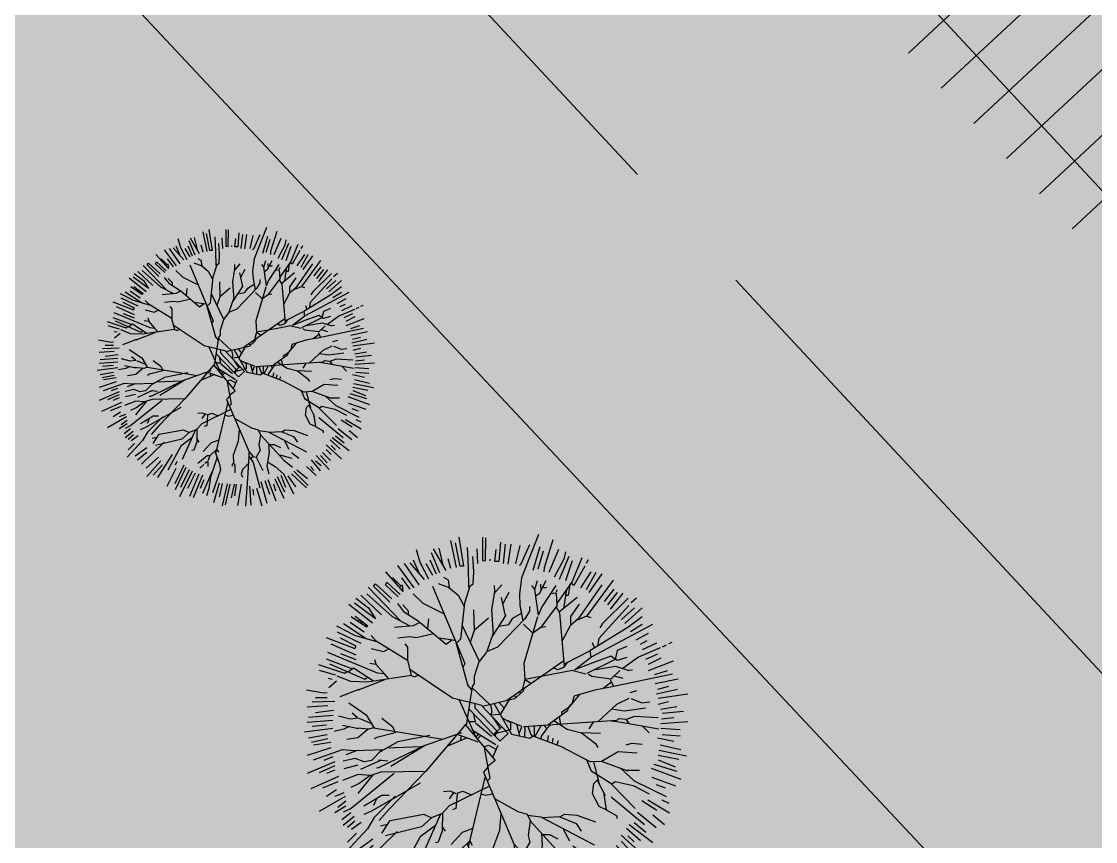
# Model space of a CAD drawing. Header units: metres. Extents: x 363202 to 1090844, y 5621100 to 16864471.
# Drawn here: x 363674.85 to 363686.03, y 5621455.67 to 5621464.2 of the extents above; entities that cross this region are included whole.
import ezdxf

# ---------------------------------------------------------------- set-up
doc = ezdxf.new("R2010")
doc.units = ezdxf.units.M
doc.header["$MEASUREMENT"] = 0
doc.header["$XCLIPFRAME"] = 0
doc.linetypes.add('GELTUNGSBEREICH', pattern=[8.5, 7, -1.5])
doc.layers.get('0').update_dxf_attribs({"color": 252})
for name, color, linetype in [('COMMERCIAL HATCHING', 255, 'Continuous'), ('COMMERCIAL PLOT', 255, 'Continuous'), ('DACH-BLOCK', 7, 'Continuous'), ('DACH-KEHLE-GRAT', 246, 'Continuous'), ('DACH-SCHRAFFUR', 246, 'Continuous'), ('INSTITUTIONAL PLOT', 255, 'Continuous'), ('KINDER GARDEN', 255, 'Continuous'), ('KINDER GARDEN HATCHING', 255, 'Continuous'), ('Land Register', 254, 'Continuous'), ('PLOT BOUNDARIES', 80, 'GELTUNGSBEREICH'), ('TREES', 15, 'Continuous')]:
    doc.layers.add(name, color=color, linetype=linetype)
doc.layers.add('DACH-SCHATTEN', color=7, linetype='Continuous', true_color=0xe8b078)
doc.layers.get('0').off()
doc.layers.get('0').freeze()
picture_1 = doc.add_image_def('image1.tif', size_in_pixel=(6400, 6400))

# ---------------------------------------------------------------- blocks, each defined once
blk = doc.blocks.new('eaws_roofhatch_2460467.652615741')
at = {"layer": 'DACH-SCHATTEN', "transparency": 33554674}
h = blk.add_hatch(color=256, dxfattribs=at)
h.dxf.hatch_style = 1
h.paths.add_polyline_path([(4.756, 4.43), (0, 0), (-20.447, 21.953), (-15.69, 26.383)])
at = {"layer": 'DACH-KEHLE-GRAT'}
blk.add_lwpolyline([(4.756, 4.43), (0, 0), (-20.447, 21.953), (-15.69, 26.383)], close=True, dxfattribs=at)
at = {"layer": 'DACH-SCHRAFFUR'}
for p, q in [((-15.36, 15.758), (-5.115, 25.3)), ((-14.679, 15.026), (-4.434, 24.568)), ((-13.997, 14.295), (-3.752, 23.836)), ((-15.019, 15.392), (-9.897, 20.163)), ((-14.338, 14.66), (-9.215, 19.431)), ((-13.656, 13.929), (-8.534, 18.7))]:
    blk.add_line(p, q, dxfattribs=at)
blk = doc.blocks.new('Tree')
h = blk.add_hatch(color=63)
h.dxf.hatch_style = 1
edge = h.paths.add_edge_path()
edge.add_arc((0.14, -0.023), 5.772, 0, 360)
for p, q in [((-1.273, 5.72), (-1.106, 4.906)), ((0.376, 5.616), (0.313, 5.031)), ((0.543, 5.616), (0.46, 5.01)), ((0.815, 5.574), (0.689, 5.031)), ((1.42, 5.532), (1.211, 4.822)), ((-1.858, 5.365), (-1.607, 4.76)), ((-1.795, 5.47), (-1.42, 4.822)), ((-1.628, 5.491), (-1.508, 4.978)), ((-0.48, 5.47), (-0.459, 5.031)), ((1.525, 5.407), (1.357, 4.864)), ((1.984, 5.449), (1.692, 4.76)), ((2.297, 5.24), (2.005, 4.551)), ((-2.881, 4.969), (-2.38, 4.3)), ((-2.672, 5.031), (-2.234, 4.384)), ((-2.505, 5.052), (-2.067, 4.551)), ((-2.401, 5.136), (-2.236, 4.748)), ((-2.025, 5.031), (-1.816, 4.676)), ((-1.9, 5.136), (-1.712, 4.718)), ((-1.357, 5.177), (-1.273, 4.885)), ((-0.083, 5.157), (-0.083, 5.115)), ((2.401, 5.115), (2.193, 4.509)), ((2.882, 5.136), (2.819, 5.031)), ((-3.236, 4.781), (-2.712, 4.188)), ((-2.756, 4.593), (-2.505, 4.259)), ((2.965, 4.781), (2.652, 4.3)), ((3.111, 4.76), (2.819, 4.238)), ((3.299, 4.718), (2.903, 4.154)), ((-3.758, 4.321), (-2.771, 3.289)), ((-2.952, 4.533), (-2.986, 4.499)), ((-2.899, 4.48), (-2.936, 4.442)), ((-2.812, 4.301), (-2.756, 4.363)), ((-2.731, 4.383), (-2.712, 4.188)), ((-1.816, 4.342), (-0.841, 2.01)), ((-1.649, 4.426), (-1.32, 4.308)), ((0.272, 4.384), (0.033, 4.114)), ((1.17, 4.363), (1.265, 4.242)), ((1.337, 4.509), (1.264, 4.238)), ((1.264, 4.244), (1.369, 3.471)), ((1.441, 4.405), (1.453, 4.206)), ((1.942, 4.238), (1.909, 4.158)), ((2.224, 4.244), (2.139, 3.672)), ((3.633, 4.53), (2.842, 3.448)), ((3.654, 4.259), (3.362, 3.883)), ((-3.988, 4.071), (-3.361, 3.486)), ((0.481, 4.154), (0.3, 3.816)), ((1.902, 4.136), (1.74, 4.115)), ((2.548, 4.008), (2.018, 3.569)), ((3.759, 4.154), (3.466, 3.778)), ((3.926, 4.133), (3.55, 3.653)), ((4.343, 3.987), (4.176, 3.841)), ((-4.343, 3.799), (-3.633, 3.236)), ((-4.176, 3.841), (-3.549, 3.382)), ((-0.584, 3.632), (-0.563, 3.006)), ((-0.041, 3.632), (0.014, 2.886)), ((4.281, 3.695), (3.884, 3.34)), ((4.51, 3.695), (3.988, 3.215)), ((-4.301, 3.256), (-3.883, 2.964)), ((-4.017, 3.344), (-4.078, 3.283)), ((-3.968, 3.305), (-4.012, 3.239)), ((-3.918, 3.266), (-3.972, 3.212)), ((-1.942, 3.361), (-1.971, 3.066)), ((-0.127, 3.378), (-0.563, 3.006)), ((2.593, 3.375), (2.344, 3.164)), ((2.84, 3.445), (2.965, 3.403)), ((-4.698, 2.964), (-3.988, 2.63)), ((-4.51, 3.215), (-3.827, 2.768)), ((-3.809, 3.18), (-3.856, 3.134)), ((-0.927, 3.156), (-0.411, 2.081)), ((-0.563, 3.006), (-0.683, 2.648)), ((0.927, 3.198), (1.207, 2.924)), ((2.349, 3.168), (2.093, 2.693)), ((4.51, 3.194), (4.155, 2.964)), ((4.698, 2.922), (4.322, 2.714)), ((-4.886, 2.609), (-4.134, 2.275)), ((-1.133, 2.707), (-1.629, 2.777)), ((-1.138, 2.725), (-0.751, 1.336)), ((3.007, 2.651), (3.073, 2.48)), ((4.657, 2.693), (4.448, 2.588)), ((4.949, 2.63), (4.51, 2.421)), ((5.408, 2.651), (5.304, 2.609)), ((-4.593, 2.317), (-4.134, 2.129)), ((-0.188, 2.356), (-0.407, 2.072)), ((2.917, 2.384), (2.153, 1.991)), ((2.936, 2.394), (2.965, 2.191)), ((3.759, 2.4), (3.698, 2.133)), ((4.051, 2.526), (3.759, 2.4)), ((4.97, 2.296), (4.615, 2.129)), ((5.241, 2.567), (5.116, 2.505)), ((-5.032, 2.15), (-4.236, 1.85)), ((-3.716, 2.025), (-3.526, 1.997)), ((-3.57, 2.129), (-3.526, 1.997)), ((-2.579, 2.111), (-2.459, 1.647)), ((-0.841, 2.01), (-0.908, 1.892)), ((2.144, 2.093), (0.412, 0.886)), ((2.944, 2.004), (2.496, 1.831)), ((3.696, 2.129), (2.839, 1.714)), ((4.051, 2.192), (3.762, 2.104)), ((5.074, 2.171), (4.698, 1.983)), ((5.45, 2.087), (4.698, 1.795)), ((-5.241, 1.816), (-4.76, 1.67)), ((-3.292, 1.71), (-3.148, 1.545)), ((1.771, 1.681), (0.972, 1.532)), ((2.406, 1.798), (1.771, 1.681)), ((2.417, 1.8), (2.813, 1.702)), ((3.669, 1.642), (3.926, 1.565)), ((4.218, 1.816), (4.111, 1.802)), ((5.262, 1.795), (4.886, 1.67)), ((-4.969, 1.565), (-4.844, 1.544)), ((-4.719, 1.482), (-4.954, 1.28)), ((-4.056, 1.217), (-3.259, 1.528)), ((-0.76, 1.355), (-0.634, 1.208)), ((0.972, 1.532), (0.888, 1.218)), ((0.972, 1.532), (1.166, 1.411)), ((3.581, 1.445), (3.338, 1.256)), ((3.542, 1.525), (3.644, 1.314)), ((5.596, 1.544), (4.907, 1.398)), ((5.304, 1.315), (4.97, 1.231)), ((-5.35, 0.988), (-4.995, 0.988)), ((-4.044, 1.232), (-4.62, 1.009)), ((-0.623, 1.277), (-0.079, 0.769)), ((0.642, 1.047), (0.704, 0.985)), ((0.798, 1.155), (0.843, 1.11)), ((2.616, 1.074), (2.271, 0.657)), ((4.343, 1.189), (4.135, 1.127)), ((5.575, 1.231), (4.949, 1.085)), ((5.888, 1.085), (4.991, 0.96)), ((-4.975, 0.737), (-5.601, 0.695)), ((-4.769, 0.87), (-5.455, 0.842)), ((-1.021, 0.932), (-0.513, -0.211)), ((0.659, 0.945), (-0.311, 0.714)), ((0.195, 0.835), (0.341, 0.661)), ((0.52, 0.961), (0.227, 0.469)), ((2.231, 0.637), (2.418, 0.834)), ((3.738, 0.772), (3.591, 0.644)), ((4.114, 0.96), (3.738, 0.772)), ((5.304, 0.855), (4.991, 0.772)), ((5.554, 0.709), (5.074, 0.626)), ((-4.816, 0.442), (-5.559, 0.382)), ((-4.804, 0.593), (-5.35, 0.528)), ((-4.244, 0.528), (-4.086, 0.379)), ((-4.045, 0.361), (-3.659, 0.199)), ((-0.725, 0.641), (0.027, -0.127)), ((0.222, 0.478), (-0.064, 0.457)), ((0.005, 0.385), (0.227, 0.054)), ((0.281, 0.376), (0.541, 0.232)), ((2.002, 0.398), (2.047, 0.174)), ((3.584, 0.638), (3.171, 0.251)), ((5.471, 0.375), (5.095, 0.333)), ((5.763, 0.563), (5.116, 0.5)), ((-4.827, 0.048), (-5.684, -0.056)), ((-4.824, 0.292), (-5.601, 0.236)), ((-5.016, 0.153), (-5.455, 0.111)), ((-4.536, 0.153), (-4.057, 0.055)), ((-3.597, 0.071), (-1.504, -0.275)), ((-0.609, 0.005), (0.092, -0.431)), ((-0.522, 0.218), (-0.036, -0.183)), ((0.279, 0.1), (0, -0.147)), ((0.88, 0.115), (0.436, 0.29)), ((0.713, 0.181), (0.809, -0.175)), ((0.872, 0.094), (0.791, -0.109)), ((3.735, 0.289), (0.926, 0.098)), ((0.967, 0.1), (0.962, -0.207)), ((1.248, 0.119), (1.248, -0.185)), ((1.456, 0.134), (1.273, -0.195)), ((1.549, 0.14), (1.637, 0.052)), ((1.737, 0.153), (1.637, 0.052)), ((1.847, 0.288), (2.243, 0.029)), ((2.243, 0.029), (2.681, -0.076)), ((3.031, 0.241), (2.903, 0.041)), ((4.511, 0.128), (4.719, -0.084)), ((5.888, 0.25), (5.074, 0.187)), ((5.074, 0.062), (5.659, 0.02)), ((-4.995, -0.14), (-5.559, -0.244)), ((-4.975, -0.265), (-5.476, -0.369)), ((-0.773, -0.234), (-1.369, -0.478)), ((-1.075, -0.125), (-0.451, -0.349)), ((-0.958, -0.167), (-0.98, -0.319)), ((-0.431, -0.106), (-0.514, -0.209)), ((-0.354, -0.153), (-0.482, -0.281)), ((0.019, -0.134), (0.212, -0.326)), ((0.05, -0.106), (0.099, -0.101)), ((0.072, -0.086), (0.072, -0.187)), ((0.072, -0.139), (0.11, -0.098)), ((0.116, -0.063), (0.081, -0.063)), ((0.14, -0.024), (0.082, -0.103)), ((0.17, -0.083), (0.114, -0.048)), ((0.47, -0.099), (0.211, -0.327)), ((1.676, -0.163), (1.654, -0.336)), ((1.815, -0.238), (1.793, -0.388)), ((1.971, -0.324), (1.932, -0.439)), ((4.97, -0.23), (5.471, -0.335)), ((5.116, -0.126), (5.659, -0.168)), ((-4.891, -0.536), (-5.601, -0.766)), ((-4.891, -0.369), (-5.413, -0.453)), ((-4.092, -0.614), (-4.432, -0.745)), ((-2.057, -0.473), (-3.074, -1.1)), ((0.15, -0.467), (-0.006, -0.827)), ((5.011, -0.606), (5.847, -0.773)), ((-4.766, -0.954), (-5.601, -1.309)), ((-4.828, -0.808), (-5.1, -0.912)), ((-3.373, -0.902), (-3.993, -1.184)), ((-3.45, -0.891), (-3.167, -0.93)), ((3.289, -0.943), (2.95, -0.959)), ((3.044, -0.955), (3.214, -1.618)), ((4.093, -1.233), (3.289, -0.943)), ((4.991, -0.752), (5.617, -0.878)), ((4.991, -0.899), (5.513, -1.107)), ((-4.766, -1.079), (-5.246, -1.288)), ((-4.766, -1.205), (-5.016, -1.309)), ((-4.077, -1.058), (-4.494, -1.163)), ((4.427, -1.212), (4.035, -1.212)), ((4.782, -1.149), (5.68, -1.483)), ((4.865, -1.024), (5.554, -1.233)), ((-4.661, -1.393), (-5.497, -1.768)), ((-4.682, -1.56), (-5.142, -1.747)), ((-3.622, -1.347), (-4.077, -1.915)), ((-0.232, -1.383), (-0.738, -3.522)), ((3.157, -1.504), (3.393, -1.976)), ((4.803, -1.421), (5.523, -1.681)), ((-4.714, -1.804), (-5.016, -1.998)), ((-4.494, -1.894), (-4.766, -1.998)), ((-1.184, -1.881), (-1.315, -2.068)), ((-1.075, -1.926), (-1.113, -2.367)), ((3.581, -1.627), (4.302, -2.36)), ((4.938, -1.64), (5.209, -1.744)), ((-4.453, -1.998), (-5.246, -2.457)), ((-4.432, -2.144), (-4.682, -2.332)), ((-3.701, -2.186), (-3.889, -2.29)), ((-3.512, -2.073), (-3.596, -2.269)), ((3.572, -2.016), (4.583, -2.851)), ((4.499, -2.12), (4.959, -2.412)), ((4.687, -2.099), (5.335, -2.496)), ((5.105, -2.099), (5.314, -2.203)), ((-4.432, -2.29), (-4.766, -2.499)), ((-4.286, -2.499), (-4.557, -2.708)), ((-1.577, -2.538), (-2.129, -3.78)), ((-1.527, -2.519), (-1.85, -2.643)), ((-1.113, -2.367), (-1.211, -2.402)), ((4.374, -2.475), (4.938, -2.934)), ((4.833, -2.558), (5.188, -2.851)), ((-4.181, -2.604), (-4.515, -2.875)), ((-4.16, -2.75), (-4.39, -2.938)), ((-3.972, -2.791), (-4.265, -3)), ((-3.177, -2.85), (-3.388, -2.896)), ((-1.524, -2.915), (-1.44, -3.049)), ((2.026, -2.617), (1.495, -2.643)), ((4.124, -2.851), (4.833, -3.394)), ((4.27, -2.788), (4.625, -3.08)), ((-4.118, -3.105), (-4.39, -3.376)), ((-2.885, -3.057), (-3.826, -3.969)), ((2.129, -2.99), (2.318, -3.342)), ((4.52, -3.749), (3.873, -3.164)), ((4.04, -2.955), (4.458, -3.331)), ((4.082, -3.185), (4.27, -3.373)), ((-3.617, -3.293), (-4.093, -3.629)), ((-3.607, -3.483), (-3.996, -3.799)), ((-0.695, -3.34), (-0.98, -3.625)), ((-0.696, -3.343), (-0.626, -3.467)), ((0.644, -3.438), (0.813, -3.634)), ((0.644, -3.442), (0.647, -3.749)), ((1.885, -3.562), (2.443, -3.717)), ((2.422, -3.488), (2.736, -3.717)), ((3.727, -3.477), (4.061, -3.811)), ((3.873, -3.352), (4.082, -3.561)), ((-3.121, -3.677), (-3.631, -4.139)), ((-3.024, -3.823), (-3.607, -4.479)), ((-2.547, -3.571), (-3.17, -4.527)), ((-2.359, -3.864), (-2.422, -4.01)), ((-1.086, -3.873), (-1.19, -3.947)), ((-0.98, -3.625), (-1.067, -3.827)), ((-1.067, -3.86), (-1.065, -4.072)), ((-0.681, -3.675), (-0.944, -4.463)), ((0.806, -3.643), (0.723, -3.746)), ((0.825, -3.648), (0.947, -3.678)), ((0.957, -3.68), (1.232, -4.239)), ((3.247, -3.79), (3.622, -4.25)), ((3.435, -3.832), (3.664, -4.02)), ((3.455, -3.602), (3.998, -4.187)), ((3.643, -3.602), (3.915, -3.916)), ((-2.951, -3.993), (-3.34, -4.43)), ((-2.399, -4.151), (-2.774, -4.903)), ((-2.067, -4.01), (-2.441, -4.795)), ((-1.983, -4.114), (-2.432, -5.039)), ((-1.837, -4.198), (-2.202, -4.935)), ((-1.232, -3.989), (-1.399, -4.135)), ((2.652, -4.198), (3.1, -4.563)), ((3.059, -4.062), (3.455, -4.438)), ((3.226, -4.062), (3.351, -4.229)), ((-1.712, -4.26), (-2.244, -5.332)), ((-1.587, -4.344), (-1.91, -4.977)), ((-1.44, -4.386), (-1.827, -5.311)), ((-1.294, -4.427), (-1.68, -5.373)), ((-0.883, -4.28), (-1.284, -5.185)), ((1.827, -4.483), (2.13, -5.116)), ((1.976, -4.424), (2.172, -4.928)), ((2.276, -4.448), (2.589, -4.908)), ((2.422, -4.365), (3.059, -4.96)), ((2.527, -4.26), (3.121, -4.855)), ((-1.235, -4.62), (-1.388, -4.977)), ((-0.598, -4.754), (-0.824, -5.582)), ((-0.465, -4.771), (-0.595, -5.332)), ((-0.255, -4.79), (-0.469, -5.707)), ((-0.148, -4.796), (-0.344, -5.666)), ((0.034, -4.801), (-0.094, -5.373)), ((0.114, -4.801), (0.053, -5.29)), ((0.326, -4.796), (0.178, -5.687)), ((1.146, -4.686), (1.399, -5.597)), ((1.312, -4.646), (1.504, -5.221)), ((1.437, -4.612), (1.775, -5.492)), ((1.671, -4.782), (1.754, -5.075)), ((1.733, -4.574), (2.109, -5.388)), ((0.668, -4.887), (0.731, -5.68)), ((0.815, -5.012), (0.835, -5.263)), ((0.961, -4.97), (1.19, -5.701))]:
    blk.add_line(p, q)
for points in [[(1.378, 5.908), (0.869, 4.598), (0.806, 4.1), (0.822, 3.761), (0.909, 3.296)], [(-1.023, 5.825), (-0.88, 4.949), (-0.98, 4.949), (-1.127, 5.658)], [(-0.313, 5.825), (-0.308, 5.123), (-0.22, 5.114), (-0.209, 5.804)], [(0.23, 5.679), (0.183, 5.09), (0.067, 5.09), (0.105, 5.449)], [(1.107, 5.595), (0.843, 4.994), (0.794, 4.969)], [(1.817, 5.741), (1.548, 4.903), (1.545, 4.781)], [(-2.317, 5.449), (-2.2, 5.073), (-1.942, 4.572)], [(-0.772, 5.512), (-0.741, 4.915), (-0.729, 4.317), (-0.591, 4.418), (-0.572, 4.788), (-0.605, 5.24)], [(2.193, 5.386), (2.149, 5.161), (1.859, 4.614)], [(2.694, 5.198), (2.396, 4.49), (1.934, 3.828)], [(2.777, 4.948), (2.451, 4.369), (2.36, 4.438)], [(-2.767, 4.347), (-3.013, 4.595), (-3.044, 4.564)], [(-1.482, 4.614), (-1.35, 4.542), (-1.319, 4.301)], [(-3.111, 3.862), (-3.596, 4.348), (-3.543, 4.419), (-3.048, 3.966)], [(-2.86, 4.029), (-3.243, 4.383), (-3.2, 4.469), (-2.798, 4.092)], [(-1.333, 4.313), (-1.049, 4.079), (-0.866, 3.747)], [(-0.694, 4.343), (-0.857, 3.836), (-0.97, 2.75), (-1.107, 2.612)], [(0.042, 4.363), (0.05, 4.188), (-0.041, 3.632)], [(1.608, 4.509), (1.403, 4.116), (1.291, 4.041)], [(1.9, 4.363), (1.481, 3.721), (1.37, 3.459)], [(1.518, 4.325), (1.548, 4.295), (1.629, 4.321)], [(2.324, 4.386), (2.281, 4.065), (2.198, 4.065)], [(3.299, 4.384), (2.562, 3.331), (2.838, 3.446)], [(-4.134, 3.987), (-3.752, 3.691), (-3.539, 3.364)], [(-3.8, 4.113), (-3.039, 3.429), (-2.503, 3.148)], [(-2.401, 4.113), (-2.109, 3.833), (-1.466, 3.515)], [(0.251, 4.008), (0.369, 3.494), (0.396, 3.468), (-0.019, 2.835)], [(1.911, 4.137), (1.939, 3.756), (1.439, 3.092)], [(4.093, 3.987), (3.314, 3.218), (3.237, 3.089)], [(-2.881, 3.82), (-2.693, 3.585), (-2.22, 3.276)], [(-2.714, 3.778), (-2.553, 3.605), (-2.553, 3.493)], [(1.107, 3.737), (1.106, 3.588), (0.967, 3.356), (0.155, 2.511)], [(1.914, 3.721), (2.02, 3.544), (2.158, 1.926)], [(2.61, 3.799), (2.344, 3.429), (2.344, 3.158)], [(4.114, 3.758), (3.204, 2.771), (3.168, 2.538)], [(-4.155, 3.444), (-3.77, 3.149), (-3.813, 3.106), (-4.28, 3.424)], [(-2.965, 3.11), (-2.39, 3.157), (-2.19, 3.256)], [(-2.195, 3.254), (-1.408, 2.591), (-1.24, 2.722)], [(0.18, 3.139), (0.484, 3.194), (0.611, 3.376), (0.865, 3.532)], [(1.353, 3.418), (0.938, 2.015), (0.972, 1.535)], [(4.51, 3.424), (4.075, 3.095), (2.936, 2.396)], [(-4.719, 3.152), (-4.179, 2.866), (-3.507, 2.679)], [(0.012, 2.923), (-0.182, 2.372), (0.155, 2.511)], [(1.211, 2.939), (1.456, 3.104), (1.608, 3.131)], [(4.824, 3.194), (2.995, 2.214), (2.468, 1.81)], [(-5.032, 2.797), (-4.166, 2.468), (-4.121, 2.535), (-4.593, 2.776)], [(-2.651, 2.609), (-2.571, 2.509), (-2.571, 2.106), (-3.519, 2.686), (-3.675, 2.86)], [(-1.784, 2.908), (-2.305, 2.786), (-2.516, 2.818), (-2.867, 2.779)], [(-4.99, 2.359), (-3.489, 1.726), (-3.276, 1.708), (-3.526, 1.997)], [(-3.675, 2.463), (-3.302, 2.373), (-3.14, 2.454)], [(5.053, 2.484), (4.406, 2.2), (3.925, 1.86)], [(-5.261, 1.983), (-4.479, 1.72), (-4.397, 1.775)], [(-4.927, 2.004), (-3.861, 1.543), (-3.782, 1.596)], [(-0.417, 2.058), (-0.556, 1.617), (-0.556, 1.413), (-0.617, 1.317), (-0.805, 0.143)], [(2.241, 2.036), (2.132, 1.891), (1.955, 1.82), (1.837, 1.879)], [(3.762, 2.104), (3.568, 2.234), (2.944, 2.004)], [(-2.458, 1.647), (-3.791, 1.449), (-4.286, 1.466), (-4.698, 1.628)], [(-3.604, 1.477), (-4.202, 1.876), (-4.357, 1.758)], [(-2.508, 1.837), (-1.213, 0.981), (-0.362, 0.767), (0.47, -0.099)], [(-2.459, 1.648), (-2.359, 1.608), (-2.247, 1.664)], [(5.429, 1.69), (3.507, 1.285), (3.084, 1.211), (2.445, 1.024), (2.398, 0.814)], [(3.837, 1.797), (3.563, 1.544), (2.994, 1.623), (2.893, 1.682)], [(3.054, 1.819), (3.709, 1.927), (4.111, 1.802)], [(-5.622, 1.217), (-5.097, 1.126), (-4.995, 1.134)], [(0.936, 1.251), (0.914, 1.174), (0.659, 0.945)], [(-4.348, 0.821), (-3.824, 0.467), (-3.576, 0.065)], [(-0.538, 0.811), (-0.538, 0.671), (0.13, -0.033)], [(-0.07, 0.772), (-0.025, 0.547), (-0.068, 0.461)], [(0.038, 0.797), (0.569, -0.125), (1.119, -0.24), (1.218, -0.174)], [(2.272, 0.663), (2.258, 0.579), (1.689, 0.175), (1.661, 0.148)], [(2.282, 0.67), (2.078, 0.538), (2.078, 0.452)], [(4.615, 0.667), (3.978, 0.575), (3.584, 0.638)], [(4.176, 0.96), (4.504, 0.83), (4.74, 0.855)], [(-4.064, 0.359), (-4.304, 0.333), (-4.661, 0.424)], [(-3.346, 0.361), (-3.026, 0.114), (-2.948, -0.081), (-3.501, -0.217), (-3.576, -0.265)], [(-0.596, 0.51), (-0.529, 0.247), (-0.716, 0.247)], [(3.705, 0.264), (3.811, 0.353), (4.02, 0.334), (4.107, 0.2)], [(4.991, 0.375), (4.285, 0.409), (4.031, 0.318)], [(-4.326, 0.11), (-4.493, 0.026), (-4.787, -0.035)], [(-3.76, 0.029), (-4.073, -0.226), (-4.411, -0.286)], [(-3.583, 0.076), (-3.729, 0.027), (-4.119, 0.06)], [(-0.798, 0.187), (-2.025, -1.241), (-3.126, -2.381), (-3.429, -2.729)], [(-0.82, 0.161), (0.07, -0.918), (-0.131, -1.079), (-0.158, -1.079)], [(0.541, 0.249), (0.541, 0.009), (0.099, -0.101)], [(1.064, 0.107), (1.158, -0.152), (2.064, -0.488), (2.95, -0.959)], [(1.638, 0.053), (1.465, -0.181), (1.448, -0.26)], [(3.592, 0.279), (3.873, 0.242), (5.011, 0.041)], [(-1.897, -0.156), (-2.871, -0.356), (-3.4, -0.649)], [(-0.946, -0.08), (-2.158, -0.505), (-3.208, -0.543)], [(3.258, -0.105), (2.681, -0.076), (3.104, -0.407), (3.174, -0.523)], [(-5.413, -0.891), (-4.54, -0.588), (-4.192, -0.617), (-3.286, -0.586)], [(-3.339, -0.588), (-3.663, -0.912), (-3.885, -0.956), (-4.159, -0.858), (-4.515, -0.933)], [(-2.048, -0.466), (-3.447, -1.141), (-3.513, -1.142)], [(0.099, -0.585), (-0.114, -0.461), (-0.274, -0.501)], [(-0.257, -0.522), (-0.09, -1.462), (-0.166, -1.539)], [(4.03, -0.439), (4.215, -0.39), (4.51, -0.418)], [(5.053, -0.439), (5.68, -0.585)], [(2.83, -0.896), (2.974, -1.224), (3.593, -1.62)], [(4.364, -0.69), (3.785, -0.65), (3.289, -0.943)], [(-2.027, -1.243), (-3.382, -1.272), (-3.714, -1.375), (-4.03, -1.606), (-4.286, -1.727)], [(-0.151, -1.115), (-0.283, -1.265), (0.64, -3.433)], [(3.843, -1.136), (4.274, -1.526), (5.241, -2.005)], [(-3.7, -1.364), (-4.067, -1.335), (-4.536, -1.518)], [(-2.976, -1.31), (-4.28, -2.361), (-4.515, -2.478)], [(-2.188, -1.603), (-3.664, -2.442), (-3.889, -2.541)], [(3.342, -1.874), (3.429, -2.399), (3.21, -2.299), (3.011, -1.92), (3.049, -1.611), (3.179, -1.481)], [(3.593, -1.62), (3.699, -1.549), (4.237, -1.671), (4.719, -1.922)], [(-0.102, -1.689), (-1.319, -2.283), (-1.527, -2.51)], [(-1.1, -1.916), (-1.28, -1.842), (-1.482, -1.859)], [(-1.074, -1.905), (-0.902, -1.837), (-0.639, -1.951)], [(-0.358, -1.917), (-0.22, -1.963), (-0.004, -1.92)], [(-2.949, -1.988), (-3.58, -2.638), (-3.786, -2.981), (-4.433, -3.677)], [(-3.129, -1.972), (-3.35, -1.972), (-3.701, -2.186)], [(0.057, -2.064), (0.757, -2.451), (1.042, -2.536), (1.14, -2.745)], [(-3.346, -3.105), (-3.101, -2.724), (-2.082, -2.539), (-1.85, -2.643), (-2.154, -2.921), (-3.242, -3.188)], [(-1.522, -2.505), (-1.527, -3.042), (-1.652, -3.378), (-1.733, -3.404)], [(0.249, -2.515), (0.2, -3.023), (-0.008, -3.591), (0.01, -3.908)], [(1.054, -2.562), (1.449, -2.618), (3.059, -3.456)], [(2.025, -2.617), (2.164, -2.531), (2.538, -2.569), (3.1, -2.767)], [(3.429, -2.399), (3.747, -2.584), (3.748, -2.663)], [(-1.726, -2.873), (-2.192, -3.221), (-2.735, -4.219)], [(1.135, -2.734), (1.068, -3.174), (1.124, -3.378), (0.952, -3.67)], [(1.134, -2.738), (2.109, -3.808), (2.464, -4.093)], [(2.025, -2.617), (2.517, -2.818), (2.673, -3.049)], [(-0.606, -2.965), (-0.924, -3.083), (-1.253, -3.446)], [(1.468, -3.105), (1.496, -3.486), (1.392, -4.048), (1.483, -4.365)], [(1.507, -3.148), (1.71, -3.148), (1.963, -3.279)], [(-0.776, -3.421), (-0.586, -3.93), (-0.538, -4.21), (-0.866, -5.165)], [(-0.98, -3.625), (-1.086, -3.625), (-1.482, -3.947)], [(0.653, -3.647), (0.582, -4.776), (0.501, -5.722)], [(0.646, -3.637), (0.828, -3.896), (1.107, -4.949)], [(1.425, -3.87), (1.739, -4.068), (2.113, -4.382), (2.506, -5.2)], [(0.01, -3.908), (-0.061, -3.996), (-0.041, -4.052)], [(0.01, -3.908), (0.063, -4.014), (0.063, -4.323)], [(0.635, -3.937), (0.381, -4.191), (0.328, -4.385), (0.376, -4.511)], [(-0.944, -4.417), (-1.017, -4.986), (-1.117, -5.29)]]:
    blk.add_lwpolyline(points)

msp = doc.modelspace()

# ---------------------------------------------------------------- hatches: boundary and pattern name
at = {"layer": 'COMMERCIAL HATCHING', "true_color": 0xafd9aa, "transparency": 33554674}
h = msp.add_hatch(color=9, dxfattribs=at)
h.dxf.hatch_style = 1
h.paths.add_polyline_path([(363719.595, 5621550.805), (363706.562, 5621565.457), (363641.725, 5621505.047), (363699.092, 5621443.477), (363731.224, 5621469.85), (363722.918, 5621480.254), (363748.603, 5621501.627), (363758.924, 5621509.979)])
h.paths.add_polyline_path([(363698.302, 5621511.42), (363705.129, 5621504.113), (363697.821, 5621497.286), (363690.995, 5621504.594)], flags=16)
h.paths.add_polyline_path([(363698.254, 5621510.007), (363703.715, 5621504.161), (363697.869, 5621498.7), (363692.408, 5621504.546)], flags=0)
h.paths.add_polyline_path([(363698.206, 5621508.594), (363702.302, 5621504.209), (363697.917, 5621500.113), (363693.821, 5621504.498)], flags=0)
h.paths.add_polyline_path([(363698.158, 5621507.18), (363700.888, 5621504.257), (363697.965, 5621501.527), (363695.235, 5621504.45)], flags=0)
h.paths.add_polyline_path([(363698.11, 5621505.767), (363699.475, 5621504.305), (363698.013, 5621502.94), (363696.648, 5621504.402)], flags=0)
h.paths.add_polyline_path([(363694.663, 5621514.365), (363687.355, 5621507.539), (363680.529, 5621514.846), (363687.836, 5621521.673)], flags=16)
h.paths.add_polyline_path([(363693.249, 5621514.413), (363687.403, 5621508.952), (363681.942, 5621514.798), (363687.788, 5621520.259)], flags=0)
h.paths.add_polyline_path([(363691.836, 5621514.462), (363687.452, 5621510.366), (363683.356, 5621514.75), (363687.74, 5621518.846)], flags=0)
h.paths.add_polyline_path([(363690.423, 5621514.51), (363687.5, 5621511.779), (363684.769, 5621514.702), (363687.692, 5621517.433)], flags=0)
h.paths.add_polyline_path([(363689.009, 5621514.558), (363687.548, 5621513.192), (363686.182, 5621514.654), (363687.644, 5621516.019)], flags=0)
h.paths.add_polyline_path([(363728.201, 5621506.623), (363728.564, 5621505.091), (363728.802, 5621504.837), (363735.363, 5621510.998), (363733.47, 5621511.565), (363734.908, 5621512.921), (363735.363, 5621510.998), (363736.821, 5621512.367), (363741.27, 5621507.629), (363745.72, 5621502.89), (363722.714, 5621481.287), (363718.264, 5621486.026), (363713.815, 5621490.764), (363713.515, 5621491.169), (363713.858, 5621490.805), (363715.273, 5621492.133), (363713.38, 5621492.701), (363714.818, 5621494.056), (363715.246, 5621492.248), (363715.316, 5621492.174), (363721.876, 5621498.334), (363721.758, 5621498.46), (363720.056, 5621498.97), (363721.494, 5621500.326), (363721.949, 5621498.403), (363728.437, 5621504.495), (363728.083, 5621504.872), (363726.763, 5621505.268)], flags=16)
h.paths.add_polyline_path([(363736.821, 5621512.367), (363745.72, 5621502.89), (363722.714, 5621481.287), (363713.815, 5621490.764), (363715.273, 5621492.133)], flags=16)
h.paths.add_polyline_path([(363684.568, 5621505.344), (363677.26, 5621498.518), (363670.434, 5621505.825), (363677.741, 5621512.652)], flags=16)
h.paths.add_polyline_path([(363683.154, 5621505.392), (363677.308, 5621499.931), (363671.847, 5621505.777), (363677.693, 5621511.238)], flags=0)
h.paths.add_polyline_path([(363681.741, 5621505.44), (363677.356, 5621501.344), (363673.26, 5621505.729), (363677.645, 5621509.825)], flags=0)
h.paths.add_polyline_path([(363680.327, 5621505.488), (363677.404, 5621502.758), (363674.674, 5621505.681), (363677.597, 5621508.411)], flags=0)
h.paths.add_polyline_path([(363678.914, 5621505.536), (363677.453, 5621504.171), (363676.087, 5621505.633), (363677.549, 5621506.998)], flags=0)
h.paths.add_polyline_path([(363687.816, 5621502.032), (363694.642, 5621494.724), (363687.335, 5621487.898), (363680.508, 5621495.205)], flags=16)
h.paths.add_polyline_path([(363687.768, 5621500.618), (363693.229, 5621494.772), (363687.383, 5621489.311), (363681.922, 5621495.157)], flags=0)
h.paths.add_polyline_path([(363687.72, 5621499.205), (363691.816, 5621494.82), (363687.431, 5621490.724), (363683.335, 5621495.109)], flags=0)
h.paths.add_polyline_path([(363687.672, 5621497.791), (363690.402, 5621494.868), (363687.479, 5621492.138), (363684.749, 5621495.061)], flags=0)
h.paths.add_polyline_path([(363687.623, 5621496.378), (363688.989, 5621494.917), (363687.527, 5621493.551), (363686.162, 5621495.013)], flags=0)
h.paths.add_polyline_path([(363739.257, 5621512.306), (363746.564, 5621519.132), (363753.391, 5621511.825), (363746.084, 5621504.998)], flags=16)
h.paths.add_polyline_path([(363740.67, 5621512.258), (363746.516, 5621517.719), (363751.977, 5621511.873), (363746.132, 5621506.412)], flags=0)
h.paths.add_polyline_path([(363742.084, 5621512.209), (363746.468, 5621516.305), (363750.564, 5621511.921), (363746.18, 5621507.825)], flags=0)
h.paths.add_polyline_path([(363743.497, 5621512.161), (363746.42, 5621514.892), (363749.151, 5621511.969), (363746.228, 5621509.238)], flags=0)
h.paths.add_polyline_path([(363744.91, 5621512.113), (363746.372, 5621513.479), (363747.737, 5621512.017), (363746.276, 5621510.652)], flags=0)
h.paths.add_polyline_path([(363668.759, 5621490.6), (363669.441, 5621489.868), (363674.197, 5621494.298), (363673.516, 5621495.03)], flags=16)
h.paths.add_polyline_path([(363672.167, 5621486.941), (363672.849, 5621486.209), (363677.605, 5621490.639), (363676.923, 5621491.371)], flags=16)
h.paths.add_polyline_path([(363670.818, 5621478.852), (363671.5, 5621478.12), (363681.013, 5621486.98), (363680.331, 5621487.712)], flags=16)
h.paths.add_polyline_path([(363674.104, 5621496.916), (363675.444, 5621495.463), (363673.516, 5621495.03)], flags=16)
h.paths.add_polyline_path([(363672.036, 5621499.122), (363670.108, 5621498.689), (363670.696, 5621500.575)], flags=16)
h.paths.add_polyline_path([(363677.512, 5621493.257), (363678.851, 5621491.805), (363676.923, 5621491.371)], flags=16)
h.paths.add_polyline_path([(363661.813, 5621510.099), (363660.473, 5621511.552), (363659.885, 5621509.665)], flags=0)
h.paths.add_polyline_path([(363668.628, 5621502.781), (363667.289, 5621504.234), (363666.7, 5621502.348)], flags=16)
h.paths.add_polyline_path([(363680.92, 5621489.599), (363682.259, 5621488.146), (363680.331, 5621487.712)], flags=16)
h.paths.add_polyline_path([(363666.7, 5621502.348), (363657.187, 5621493.487), (363648.286, 5621502.943), (363653.067, 5621507.397), (363657.848, 5621511.852), (363663.292, 5621506.006), (363663.881, 5621507.893), (363665.22, 5621506.44), (363663.292, 5621506.006)], flags=16)
h.paths.add_polyline_path([(363666.346, 5621502.728), (363656.856, 5621493.843), (363648.337, 5621502.99), (363657.848, 5621511.852)], flags=16)
h.paths.add_polyline_path([(363684.328, 5621485.94), (363685.667, 5621484.487), (363683.739, 5621484.053)], flags=16)
h.paths.add_polyline_path([(363718.978, 5621479.33), (363719.433, 5621477.407), (363720.573, 5621478.382), (363723.803, 5621474.336), (363727.033, 5621470.291), (363713.255, 5621458.982), (363709.847, 5621462.641), (363706.439, 5621466.3), (363707.579, 5621467.274), (363705.686, 5621467.842), (363707.124, 5621469.197), (363707.531, 5621467.477), (363707.65, 5621467.335), (363713.352, 5621472.209), (363713.152, 5621472.447), (363711.613, 5621472.908), (363713.051, 5621474.264), (363713.354, 5621472.985), (363713.732, 5621472.534), (363719.433, 5621477.407), (363719.433, 5621477.407), (363717.54, 5621477.974)], flags=16)
h.paths.add_polyline_path([(363720.573, 5621478.382), (363727.033, 5621470.291), (363713.255, 5621458.982), (363706.439, 5621466.3)], flags=0)
h.paths.add_polyline_path([(363685.798, 5621472.306), (363686.48, 5621471.574), (363691.236, 5621476.004), (363690.555, 5621476.736)], flags=16)
h.paths.add_polyline_path([(363689.206, 5621468.647), (363689.887, 5621467.915), (363694.644, 5621472.345), (363693.962, 5621473.077)], flags=16)
h.paths.add_polyline_path([(363691.143, 5621478.622), (363692.483, 5621477.169), (363690.555, 5621476.736)], flags=16)
h.paths.add_polyline_path([(363694.551, 5621474.963), (363695.89, 5621473.51), (363693.962, 5621473.077)], flags=16)
h.paths.add_polyline_path([(363697.959, 5621471.304), (363699.298, 5621469.852), (363697.37, 5621469.418)], flags=16)
h.paths.add_polyline_path([(363701.366, 5621467.646), (363702.706, 5621466.193), (363700.778, 5621465.759), (363691.265, 5621456.899), (363694.673, 5621453.24), (363704.186, 5621462.1), (363704.774, 5621463.987), (363706.114, 5621462.534), (363704.186, 5621462.1), (363694.673, 5621453.24), (363698.081, 5621449.581), (363707.594, 5621458.442), (363708.182, 5621460.328), (363709.521, 5621458.875), (363707.594, 5621458.442), (363698.081, 5621449.581), (363691.265, 5621456.899), (363700.778, 5621465.759)], flags=16)
h.paths.add_polyline_path([(364204.706, 5621667.065), (364164.688, 5621667.065), (364164.688, 5621645.516), (364204.706, 5621645.516)])
at = {"layer": 'INSTITUTIONAL PLOT', "true_color": 0xf27172, "transparency": 33554687}
h = msp.add_hatch(color=11, dxfattribs=at)
h.dxf.hatch_style = 1
h.paths.add_polyline_path([(363641.725, 5621505.047), (363612.978, 5621478.263), (363614.835, 5621476.283), (363614.838, 5621476.285), (363615.95, 5621475.094), (363617.082, 5621473.886), (363618.248, 5621472.641), (363618.249, 5621472.642), (363620.294, 5621470.447), (363626.444, 5621463.876), (363626.449, 5621463.881), (363628.494, 5621461.686), (363630.544, 5621459.496), (363630.549, 5621459.5), (363632.594, 5621457.305), (363638.745, 5621450.734), (363638.75, 5621450.739), (363640.795, 5621448.544), (363642.845, 5621446.354), (363642.85, 5621446.359), (363644.895, 5621444.164), (363651.045, 5621437.593), (363651.05, 5621437.597), (363653.095, 5621435.403), (363659.245, 5621428.832), (363662.303, 5621431.693), (363688.788, 5621453.092), (363699.092, 5621443.477)])
h.paths.add_polyline_path([(363627.795, 5621466.099), (363618.912, 5621475.59), (363643.792, 5621498.771), (363652.653, 5621489.26)], flags=16)
h.paths.add_polyline_path([(363658.939, 5621482.579), (363685.814, 5621453.931), (363659.548, 5621432.27), (363634.081, 5621459.418)], flags=16)
h.paths.add_polyline_path([(363651.785, 5621453.176), (363672.012, 5621453.176), (363672.012, 5621464.412), (363651.785, 5621464.412)], flags=8)
at = {"layer": 'KINDER GARDEN HATCHING', "true_color": 0x999b37, "transparency": 33554674}
h = msp.add_hatch(color=55, dxfattribs=at)
h.dxf.hatch_style = 1
h.paths.add_polyline_path([(363658.939, 5621482.579), (363634.081, 5621459.418), (363659.548, 5621432.27), (363685.814, 5621453.931)])
h.paths.add_polyline_path([(364204.706, 5621728.632), (364164.688, 5621728.632), (364164.688, 5621707.083), (364204.706, 5621707.083)])
at = {"layer": 'KINDER GARDEN HATCHING', "true_color": 0x2776bb, "transparency": 33554687}
h = msp.add_hatch(dxfattribs=at)
h.set_pattern_fill('ANSI31', color=152)
h.set_pattern_definition([(45, (363601.34066, 5621465.04769), (-0.08838835, 0.08838835), [])])
h.paths.add_polyline_path([(363679.558, 5621599.183), (363653.534, 5621595.018), (363646.454, 5621601.954), (363642.49, 5621605.39), (363548.003, 5621590.611), (363515.044, 5621585.962), (363474.205, 5621580.083), (363440.464, 5621575.956), (363440.782, 5621573.982), (363446.263, 5621539.99), (363453.43, 5621514.356), (363465.622, 5621479.819), (363476.451, 5621454.964), (363525.678, 5621325.647), (363548.092, 5621325.346), (363571.288, 5621324.706), (363586.634, 5621325.564), (363580.334, 5621330.743), (363600.425, 5621336.407), (363611.231, 5621339.45), (363582.103, 5621376.861), (363604.034, 5621392.772), (363609.351, 5621387.38), (363638.159, 5621406.014), (363663.957, 5621430.161), (363689.034, 5621450.422), (363699.348, 5621440.797), (363734.359, 5621469.533), (363726.044, 5621479.947), (363750.212, 5621500.058), (363762.217, 5621509.773), (363721.404, 5621552.141)], flags=17)
h.paths.add_polyline_path([(363472.274, 5621577.832), (363532.311, 5621513.002), (363543.843, 5621500.55, -0.523007), (363542.077, 5621492.529), (363474.397, 5621464.685), (363478.256, 5621455.827), (363554.241, 5621487.088, -0.313317), (363559.813, 5621485.86), (363619.969, 5621420.842), (363633.984, 5621405.695), (363636.548, 5621407.354, 0.044576), (363637.249, 5621407.902), (363639.886, 5621410.37), (363579.673, 5621474.7, -0.430875), (363580.119, 5621481.955), (363691.51, 5621574.98, 0.423388), (363692.041, 5621582.141), (363687.259, 5621587.516), (363680.613, 5621594.988, 0.255997), (363676.087, 5621596.602), (363670.005, 5621595.629), (363681.302, 5621582.929, -0.423386), (363680.771, 5621575.768), (363597.676, 5621506.373, -0.007893), (363597.553, 5621506.274), (363574.172, 5621487.366, -0.393182), (363567.378, 5621487.837), (363481.892, 5621579.169), (363474.521, 5621578.108), (363474.521, 5621578.108, -0.005316), (363474.416, 5621578.094)], flags=0)
h.paths.add_polyline_path([(363525.671, 5621548.19), (363529.356, 5621548.721), (363546.069, 5621551.127), (363579.085, 5621555.784), (363624.712, 5621562.921), (363630.963, 5621563.898), (363645.381, 5621548.493), (363594.948, 5621506.375), (363595.855, 5621505.406, -0.035094), (363595.17, 5621505.26), (363561.963, 5621500.575), (363558.038, 5621500.01), (363548.621, 5621510.071), (363546.811, 5621509.81), (363539.977, 5621517.111), (363526.31, 5621531.713), (363512.643, 5621546.315)], flags=0)
h.paths.add_polyline_path([(363476.8, 5621560.98), (363468.879, 5621559.863), (363460.957, 5621558.746), (363454.643, 5621572.352), (363462.565, 5621573.469), (363470.486, 5621574.587)], flags=0)
h.paths.add_polyline_path([(363487.86, 5621577.037), (363501.654, 5621578.983), (363515.321, 5621564.381), (363501.527, 5621562.435)], flags=0)
h.paths.add_polyline_path([(363488.246, 5621541.689), (363500.133, 5621543.334), (363504.889, 5621538.198), (363509.645, 5621533.062), (363525.718, 5621515.706), (363513.831, 5621514.062), (363501.945, 5621512.417), (363497.188, 5621517.553), (363492.432, 5621522.689), (363504.319, 5621524.334), (363516.206, 5621525.978), (363509.645, 5621533.062), (363497.759, 5621531.417), (363485.872, 5621529.773), (363481.116, 5621534.909), (363476.359, 5621540.045)], flags=0)
h.paths.add_polyline_path([(363507.185, 5621579.804), (363520.979, 5621581.75), (363534.646, 5621567.148), (363520.852, 5621565.202)], flags=0)
h.paths.add_polyline_path([(363518.765, 5621544.165), (363530.642, 5621545.875), (363534.919, 5621541.423), (363558.677, 5621545.13), (363565.915, 5621537.396), (363579.582, 5621522.794), (363584.695, 5621517.33), (363589.002, 5621520.927), (363635.128, 5621559.448), (363643.328, 5621550.687), (363592.895, 5621508.569), (363584.695, 5621517.33), (363572.748, 5621530.095), (363548.742, 5621526.65), (363552.98, 5621522.005), (363541.101, 5621520.301), (363536.732, 5621524.969), (363532.434, 5621529.561), (363544.311, 5621531.271), (363548.588, 5621526.819), (363548.742, 5621526.65), (363572.748, 5621530.095), (363565.915, 5621537.396), (363558.677, 5621545.13), (363534.919, 5621541.423), (363539.31, 5621536.609), (363527.432, 5621534.905), (363523.062, 5621539.573)], flags=0)
h.paths.add_polyline_path([(363527.029, 5621582.603), (363540.822, 5621584.549), (363554.489, 5621569.947), (363540.695, 5621568.001)], flags=0)
h.paths.add_polyline_path([(363530.063, 5621512.727), (363528.915, 5621512.255), (363543.661, 5621496.332), (363521.948, 5621487.399), (363522.023, 5621487.318), (363478.123, 5621469.257), (363467.931, 5621480.263), (363474.839, 5621483.105), (363485.031, 5621472.1), (363487.371, 5621473.062), (363477.056, 5621484.2), (363483.964, 5621487.043), (363467.288, 5621505.049)], flags=0)
h.paths.add_polyline_path([(363546.872, 5621585.402), (363560.666, 5621587.348), (363574.332, 5621572.746), (363560.539, 5621570.8)], flags=0)
h.paths.add_polyline_path([(363546.101, 5621514.959), (363557.978, 5621516.669), (363562.255, 5621512.217), (363566.647, 5621507.403), (363554.768, 5621505.699), (363550.399, 5621510.367)], flags=0)
h.paths.add_polyline_path([(363566.49, 5621588.442), (363580.284, 5621590.387), (363593.951, 5621575.785), (363580.157, 5621573.84)], flags=0)
h.paths.add_polyline_path([(363554.906, 5621485.47, -0.31331), (363558.528, 5621484.671), (363632.492, 5621404.731), (363609.632, 5621389.944), (363604.251, 5621395.4), (363579.253, 5621377.264), (363607.823, 5621340.571), (363576.107, 5621331.629), (363581.404, 5621327.275), (363576.436, 5621326.997), (363571.259, 5621326.712), (363557.508, 5621327.091), (363548.098, 5621327.346), (363530.461, 5621327.583, -0.307585), (363525.855, 5621330.804), (363525.319, 5621332.212), (363517.166, 5621353.629), (363502.683, 5621391.674), (363496.703, 5621407.384), (363478.884, 5621454.193), (363511.263, 5621467.514), (363514.038, 5621468.656)], flags=0)
h.paths.add_polyline_path([(363534.639, 5621451.592), (363574.11, 5621467.831), (363591.093, 5621449.475), (363551.481, 5621433.39), (363549.418, 5621435.567), (363549.453, 5621435.582)], flags=0)
h.paths.add_polyline_path([(363529.054, 5621420.779), (363537.978, 5621397.337), (363546.873, 5621373.971), (363514.522, 5621360.575), (363505.613, 5621383.979), (363487.794, 5621430.788), (363520.159, 5621444.147)], flags=0)
h.paths.add_polyline_path([(363529.566, 5621471.8), (363549.301, 5621479.92), (363558.722, 5621469.738), (363538.986, 5621461.619)], flags=0)
h.paths.add_polyline_path([(363586.085, 5621591.507), (363599.879, 5621593.452), (363613.545, 5621578.85), (363599.751, 5621576.904)], flags=0)
h.paths.add_polyline_path([(363568.808, 5621500.026), (363573.486, 5621500.686, -0.760887), (363577.328, 5621491.847), (363573.229, 5621488.532, -0.393182), (363568.473, 5621488.862), (363565.856, 5621491.658, -0.607271)], flags=0)
h.paths.add_polyline_path([(363505.395, 5621461.856), (363510.02, 5621449.707), (363491.513, 5621442.093), (363486.888, 5621454.242)], flags=0)
h.paths.add_polyline_path([(363582.662, 5621481.799), (363625.688, 5621517.731), (363633.376, 5621524.151), (363702.737, 5621450.047), (363725.848, 5621469.016, 0.410262), (363726.143, 5621471.81), (363723.971, 5621474.53, -0.408293), (363725.106, 5621485.671), (363746.999, 5621503.888, -0.003409), (363747.083, 5621503.957), (363747.083, 5621503.957, 0.003409), (363746.999, 5621503.888), (363725.106, 5621485.671, 0.408293), (363723.971, 5621474.53), (363726.143, 5621471.81, -0.410262), (363725.848, 5621469.016), (363702.737, 5621450.047), (363633.376, 5621524.151), (363625.688, 5621517.731), (363649.606, 5621492.178), (363676.94, 5621462.974), (363629.852, 5621423.65), (363582.217, 5621474.544, -0.430875)], flags=0)
h.paths.add_polyline_path([(363589.364, 5621483.487), (363594.737, 5621487.974), (363602.937, 5621479.213), (363597.565, 5621474.726), (363611.228, 5621460.128), (363620.172, 5621467.597), (363626.579, 5621472.948), (363612.916, 5621487.546), (363607.543, 5621483.059), (363599.343, 5621491.82), (363604.715, 5621496.307), (363610.088, 5621500.794), (363618.288, 5621492.033), (363612.916, 5621487.546), (363626.579, 5621472.948), (363641.93, 5621485.768), (363628.266, 5621500.366), (363622.894, 5621495.879), (363614.693, 5621504.64), (363620.066, 5621509.127), (363625.439, 5621513.614), (363633.639, 5621504.853), (363628.266, 5621500.366), (363641.93, 5621485.768), (363611.228, 5621460.128), (363597.565, 5621474.726), (363592.192, 5621470.239), (363583.992, 5621479)], flags=0)
h.paths.add_polyline_path([(363617.631, 5621595.428), (363640.207, 5621598.959, -0.220791), (363641.016, 5621598.727), (363642.363, 5621597.56, -0.015274), (363642.408, 5621597.519), (363648.254, 5621591.791, 0.237794), (363655.975, 5621589.333), (363657.048, 5621589.504), (363635.657, 5621571.64, -0.397755), (363628.802, 5621572.062), (363614.753, 5621587.072, -0.602138)], flags=0)
h.paths.add_polyline_path([(363550, 5621449.716), (363569.735, 5621457.835), (363579.155, 5621447.653), (363559.354, 5621439.605)], flags=0)
h.paths.add_polyline_path([(363516.431, 5621432.864), (363521.056, 5621420.715), (363502.565, 5621413.058), (363497.924, 5621425.25)], flags=0)
h.paths.add_polyline_path([(363635.537, 5621566.329), (363666.428, 5621592.127), (363676.403, 5621580.914), (363645.803, 5621555.359)], flags=0)
h.paths.add_polyline_path([(363563.457, 5621435.171), (363583.192, 5621443.29), (363592.613, 5621433.108), (363572.811, 5621425.061)], flags=0)
h.paths.add_polyline_path([(363523.214, 5621415.047), (363527.839, 5621402.897), (363509.332, 5621395.283), (363504.707, 5621407.432)], flags=0)
h.paths.add_polyline_path([(363607.213, 5621452.222), (363622.564, 5621465.042), (363631.447, 5621455.55), (363616.096, 5621442.731)], flags=0)
h.paths.add_polyline_path([(363534.251, 5621386.055), (363538.876, 5621373.905), (363520.384, 5621366.248), (363515.743, 5621378.44)], flags=0)
h.paths.add_polyline_path([(363620.88, 5621437.62), (363636.231, 5621450.44), (363645.114, 5621440.949), (363629.763, 5621428.129)], flags=0)
h.paths.add_polyline_path([(363588.029, 5621408.613), (363607.764, 5621416.733), (363617.184, 5621406.551), (363597.383, 5621398.503)], flags=0)
h.paths.add_polyline_path([(363675.871, 5621540.097, -0.403179), (363682.79, 5621539.607), (363699.541, 5621521.025, -0.425334), (363699.032, 5621513.84, -0.403179), (363692.113, 5621514.329), (363675.363, 5621532.912, -0.425334)], flags=0)
h.paths.add_polyline_path([(363633.863, 5621423.748), (363649.214, 5621436.568), (363656.731, 5621428.537), (363641.38, 5621415.717)], flags=0)
h.paths.add_polyline_path([(363543.878, 5621360.56), (363548.167, 5621348.288), (363529.457, 5621341.186), (363525.168, 5621353.458)], flags=0)
h.paths.add_polyline_path([(363679.558, 5621599.183), (363653.534, 5621595.018), (363646.454, 5621601.954), (363642.49, 5621605.39), (363548.003, 5621590.611), (363515.044, 5621585.962), (363474.205, 5621580.083), (363440.464, 5621575.956), (363446.263, 5621539.99), (363453.43, 5621514.356), (363465.622, 5621479.819), (363476.451, 5621454.964), (363525.678, 5621325.647), (363548.092, 5621325.346), (363571.288, 5621324.706), (363586.634, 5621325.564), (363580.334, 5621330.743), (363600.425, 5621336.407), (363611.231, 5621339.45), (363582.103, 5621376.861), (363604.034, 5621392.772), (363609.351, 5621387.38), (363638.159, 5621406.014), (363663.957, 5621430.161), (363689.034, 5621450.422), (363699.348, 5621440.797), (363734.359, 5621469.533), (363726.044, 5621479.947), (363750.212, 5621500.058), (363762.217, 5621509.773), (363721.404, 5621552.141)], flags=17)
h.paths.add_polyline_path([(363691.51, 5621574.98), (363580.119, 5621481.955, 0.430875), (363579.673, 5621474.7), (363639.886, 5621410.37), (363641.164, 5621411.566), (363582.217, 5621474.544, -0.430875), (363582.662, 5621481.799), (363625.688, 5621517.731), (363633.376, 5621524.151), (363696.633, 5621576.979), (363692.041, 5621582.141, -0.423386)], flags=0)
h.paths.add_polyline_path([(363472.274, 5621577.832), (363532.311, 5621513.002), (363543.843, 5621500.55, -0.523007), (363542.077, 5621492.529), (363474.397, 5621464.685), (363478.256, 5621455.827), (363554.241, 5621487.088, -0.313315), (363559.813, 5621485.86), (363619.969, 5621420.842), (363633.984, 5621405.695), (363636.548, 5621407.354, 0.044576), (363637.249, 5621407.902), (363639.886, 5621410.37), (363579.673, 5621474.7, -0.430875), (363580.119, 5621481.955), (363691.51, 5621574.98, 0.42339), (363692.041, 5621582.141), (363687.259, 5621587.516), (363680.613, 5621594.988, 0.255997), (363676.087, 5621596.602), (363670.005, 5621595.629), (363681.302, 5621582.929, -0.423386), (363680.771, 5621575.768), (363597.676, 5621506.373), (363597.676, 5621506.373), (363646.579, 5621547.213), (363645.381, 5621548.493), (363594.948, 5621506.375), (363595.855, 5621505.406, -0.035092), (363595.17, 5621505.26), (363561.963, 5621500.575), (363558.038, 5621500.01), (363556.228, 5621499.75), (363567.378, 5621487.837, 0.393182), (363574.172, 5621487.366), (363597.553, 5621506.274), (363597.676, 5621506.373), (363597.676, 5621506.373, -0.007896), (363597.553, 5621506.274), (363574.172, 5621487.366, -0.393182), (363567.378, 5621487.837), (363481.892, 5621579.169), (363474.521, 5621578.108, -0.00532), (363474.416, 5621578.094)], flags=0)
h.paths.add_polyline_path([(363472.274, 5621577.832), (363532.311, 5621513.002), (363543.843, 5621500.55, -0.523007), (363542.077, 5621492.529), (363487.069, 5621469.899), (363485.031, 5621472.1), (363478.123, 5621469.257), (363467.931, 5621480.263), (363474.839, 5621483.105), (363485.031, 5621472.1), (363487.371, 5621473.062), (363477.056, 5621484.2), (363483.964, 5621487.043), (363467.288, 5621505.049), (363530.063, 5621512.727), (363531.875, 5621513.473), (363516.958, 5621529.581), (363513.286, 5621529.131), (363516.206, 5621525.978), (363525.718, 5621515.706), (363513.831, 5621514.062), (363501.945, 5621512.417), (363497.188, 5621517.553), (363492.432, 5621522.689), (363504.319, 5621524.334), (363516.206, 5621525.978), (363509.645, 5621533.062), (363497.759, 5621531.417), (363485.872, 5621529.773), (363481.116, 5621534.909), (363476.359, 5621540.045), (363488.246, 5621541.689), (363500.133, 5621543.334), (363504.889, 5621538.198), (363509.645, 5621533.062), (363513.286, 5621529.131), (363516.958, 5621529.581), (363501.605, 5621546.159), (363476.654, 5621543.107), (363468.879, 5621559.863), (363460.957, 5621558.746), (363454.643, 5621572.352), (363462.565, 5621573.469), (363461.171, 5621576.474)], flags=0)
h.paths.add_polyline_path([(363512.643, 5621546.315), (363525.671, 5621548.19), (363529.356, 5621548.721), (363546.069, 5621551.127), (363579.085, 5621555.784), (363624.712, 5621562.921), (363630.963, 5621563.898), (363645.381, 5621548.493), (363594.948, 5621506.375), (363586.396, 5621515.513), (363562.402, 5621512.057), (363566.647, 5621507.403), (363554.768, 5621505.699), (363550.432, 5621510.332), (363546.811, 5621509.81), (363539.977, 5621517.111), (363526.31, 5621531.713)], flags=0)
h.paths.add_polyline_path([(363512.643, 5621546.315), (363525.671, 5621548.19), (363529.356, 5621548.721), (363546.069, 5621551.127), (363579.085, 5621555.784), (363624.712, 5621562.921), (363630.963, 5621563.898), (363643.328, 5621550.687), (363592.895, 5621508.569), (363584.695, 5621517.33), (363579.582, 5621522.794), (363541.789, 5621517.371), (363548.621, 5621510.071), (363546.811, 5621509.81)], flags=0)
h.paths.add_polyline_path([(363476.8, 5621560.98), (363468.879, 5621559.863), (363462.565, 5621573.469), (363470.486, 5621574.587)], flags=0)
h.paths.add_polyline_path([(363519.477, 5621539.014), (363523.062, 5621539.573), (363518.765, 5621544.165), (363530.642, 5621545.875), (363534.919, 5621541.423), (363558.677, 5621545.13), (363565.915, 5621537.396), (363572.748, 5621530.095), (363579.582, 5621522.794), (363584.695, 5621517.33), (363589.002, 5621520.927), (363635.128, 5621559.448), (363643.328, 5621550.687), (363592.895, 5621508.569), (363584.695, 5621517.33), (363579.582, 5621522.794), (363572.748, 5621530.095), (363548.742, 5621526.65), (363552.98, 5621522.005), (363541.101, 5621520.301), (363536.767, 5621524.932), (363533.144, 5621524.412), (363526.31, 5621531.713)], flags=0)
h.paths.add_polyline_path([(363518.765, 5621544.165), (363530.642, 5621545.875), (363534.919, 5621541.423), (363558.677, 5621545.13), (363565.915, 5621537.396), (363572.748, 5621530.095), (363548.742, 5621526.65), (363552.98, 5621522.005), (363541.101, 5621520.301), (363536.732, 5621524.969), (363532.434, 5621529.561), (363544.311, 5621531.271), (363548.588, 5621526.819), (363548.742, 5621526.65), (363572.748, 5621530.095), (363565.915, 5621537.396), (363558.677, 5621545.13), (363534.919, 5621541.423), (363539.31, 5621536.609), (363527.432, 5621534.905), (363523.062, 5621539.573)], flags=0)
h.paths.add_polyline_path([(363523.062, 5621539.573), (363534.919, 5621541.423), (363539.31, 5621536.609), (363527.432, 5621534.905)], flags=0)
h.paths.add_polyline_path([(363510.828, 5621499.407), (363532.54, 5621508.34), (363543.661, 5621496.332), (363521.948, 5621487.399)], flags=0)
h.paths.add_polyline_path([(363609.632, 5621389.944), (363604.251, 5621395.4), (363579.253, 5621377.264), (363607.823, 5621340.571), (363576.107, 5621331.629), (363581.404, 5621327.275), (363576.436, 5621326.997), (363571.259, 5621326.712), (363557.508, 5621327.091), (363548.098, 5621327.346), (363530.461, 5621327.583, -0.307585), (363525.855, 5621330.804), (363525.319, 5621332.212), (363517.166, 5621353.629), (363502.683, 5621391.674), (363487.794, 5621430.788), (363478.884, 5621454.193), (363511.263, 5621467.514), (363514.038, 5621468.656), (363554.906, 5621485.47, -0.31331), (363558.528, 5621484.671), (363632.492, 5621404.731)], flags=0)
h.paths.add_polyline_path([(363529.054, 5621420.779), (363537.978, 5621397.337), (363546.873, 5621373.971), (363514.522, 5621360.575), (363505.613, 5621383.979), (363496.703, 5621407.384), (363487.794, 5621430.788), (363520.159, 5621444.147)], flags=0)
h.paths.add_polyline_path([(363589.364, 5621483.487), (363594.737, 5621487.974), (363602.937, 5621479.213), (363597.565, 5621474.726), (363611.228, 5621460.128), (363626.579, 5621472.948), (363612.916, 5621487.546), (363607.543, 5621483.059), (363599.343, 5621491.82), (363604.715, 5621496.307), (363610.088, 5621500.794), (363618.288, 5621492.033), (363612.916, 5621487.546), (363626.579, 5621472.948), (363641.93, 5621485.768), (363628.266, 5621500.366), (363622.894, 5621495.879), (363614.693, 5621504.64), (363620.066, 5621509.127), (363625.439, 5621513.614), (363633.639, 5621504.853), (363628.266, 5621500.366), (363641.93, 5621485.768), (363649.606, 5621492.178), (363663.273, 5621477.576), (363616.185, 5621438.252), (363602.518, 5621452.854), (363611.228, 5621460.128), (363597.565, 5621474.726), (363592.192, 5621470.239), (363583.992, 5621479)], flags=0)
h.paths.add_polyline_path([(363589.364, 5621483.487), (363594.737, 5621487.974), (363602.937, 5621479.213), (363597.565, 5621474.726), (363611.228, 5621460.128), (363620.172, 5621467.597), (363626.579, 5621472.948), (363612.916, 5621487.546), (363607.543, 5621483.059), (363599.343, 5621491.82), (363604.715, 5621496.307), (363610.088, 5621500.794), (363618.288, 5621492.033), (363612.916, 5621487.546), (363626.579, 5621472.948), (363641.93, 5621485.768), (363628.266, 5621500.366), (363622.894, 5621495.879), (363614.693, 5621504.64), (363620.066, 5621509.127), (363625.439, 5621513.614), (363633.639, 5621504.853), (363628.266, 5621500.366), (363641.93, 5621485.768), (363626.579, 5621472.948), (363620.172, 5621467.597), (363611.228, 5621460.128), (363597.565, 5621474.726), (363592.192, 5621470.239), (363583.992, 5621479)], flags=0)
h.paths.add_polyline_path([(363642.363, 5621597.56, -0.015274), (363642.408, 5621597.519), (363648.254, 5621591.791, 0.237794), (363655.975, 5621589.333), (363655.975, 5621589.333, -0.237794), (363648.254, 5621591.791), (363642.408, 5621597.519, 0.015274), (363642.363, 5621597.56), (363641.016, 5621598.727, 0.220786), (363640.207, 5621598.959), (363640.207, 5621598.959, -0.220789), (363641.016, 5621598.727)], flags=0)

# ---------------------------------------------------------------- linework, layer by layer
at = {"layer": 'COMMERCIAL PLOT'}
msp.add_lwpolyline([(363678.997, 5621470.071), (363688.51, 5621478.931), (363708.957, 5621456.978), (363699.444, 5621448.118)], close=True, dxfattribs=at)
at = {"layer": 'KINDER GARDEN'}
msp.add_line((363685.814, 5621453.931), (363658.939, 5621482.579), dxfattribs=at)
at = {"layer": 'PLOT BOUNDARIES'}
msp.add_line((363641.725, 5621505.047), (363699.092, 5621443.477), dxfattribs=at)

# ---------------------------------------------------------------- block references
at = {"layer": 'DACH-BLOCK'}
msp.add_blockref('eaws_roofhatch_2460467.652615741', (363699.444, 5621448.118), dxfattribs=at)
at = {"layer": 'TREES'}
for p, xscale, yscale, zscale in [((363677.057, 5621460.589), 0.2494196437016169, 0.2494196437016169, 0.2494196437016169), ((363679.757, 5621456.832), 0.344693923675337, 0.344693923675337, 0.344693923675337)]:
    msp.add_blockref('Tree', p, dxfattribs=dict(at, xscale=xscale, yscale=yscale, zscale=zscale))

# ---------------------------------------------------------------- pictures from other files: only their frames are drawn
at = {"layer": 'Land Register'}
image = msp.add_image(picture_1, insert=(362000, 5620000), size_in_units=(2000, 2000), dxfattribs=at)
image.set_boundary_path([(3844.753, 400.8224), (6399.5, 2878.4227)])
image.dxf.flags = 15

doc.saveas('drawing.dxf')
